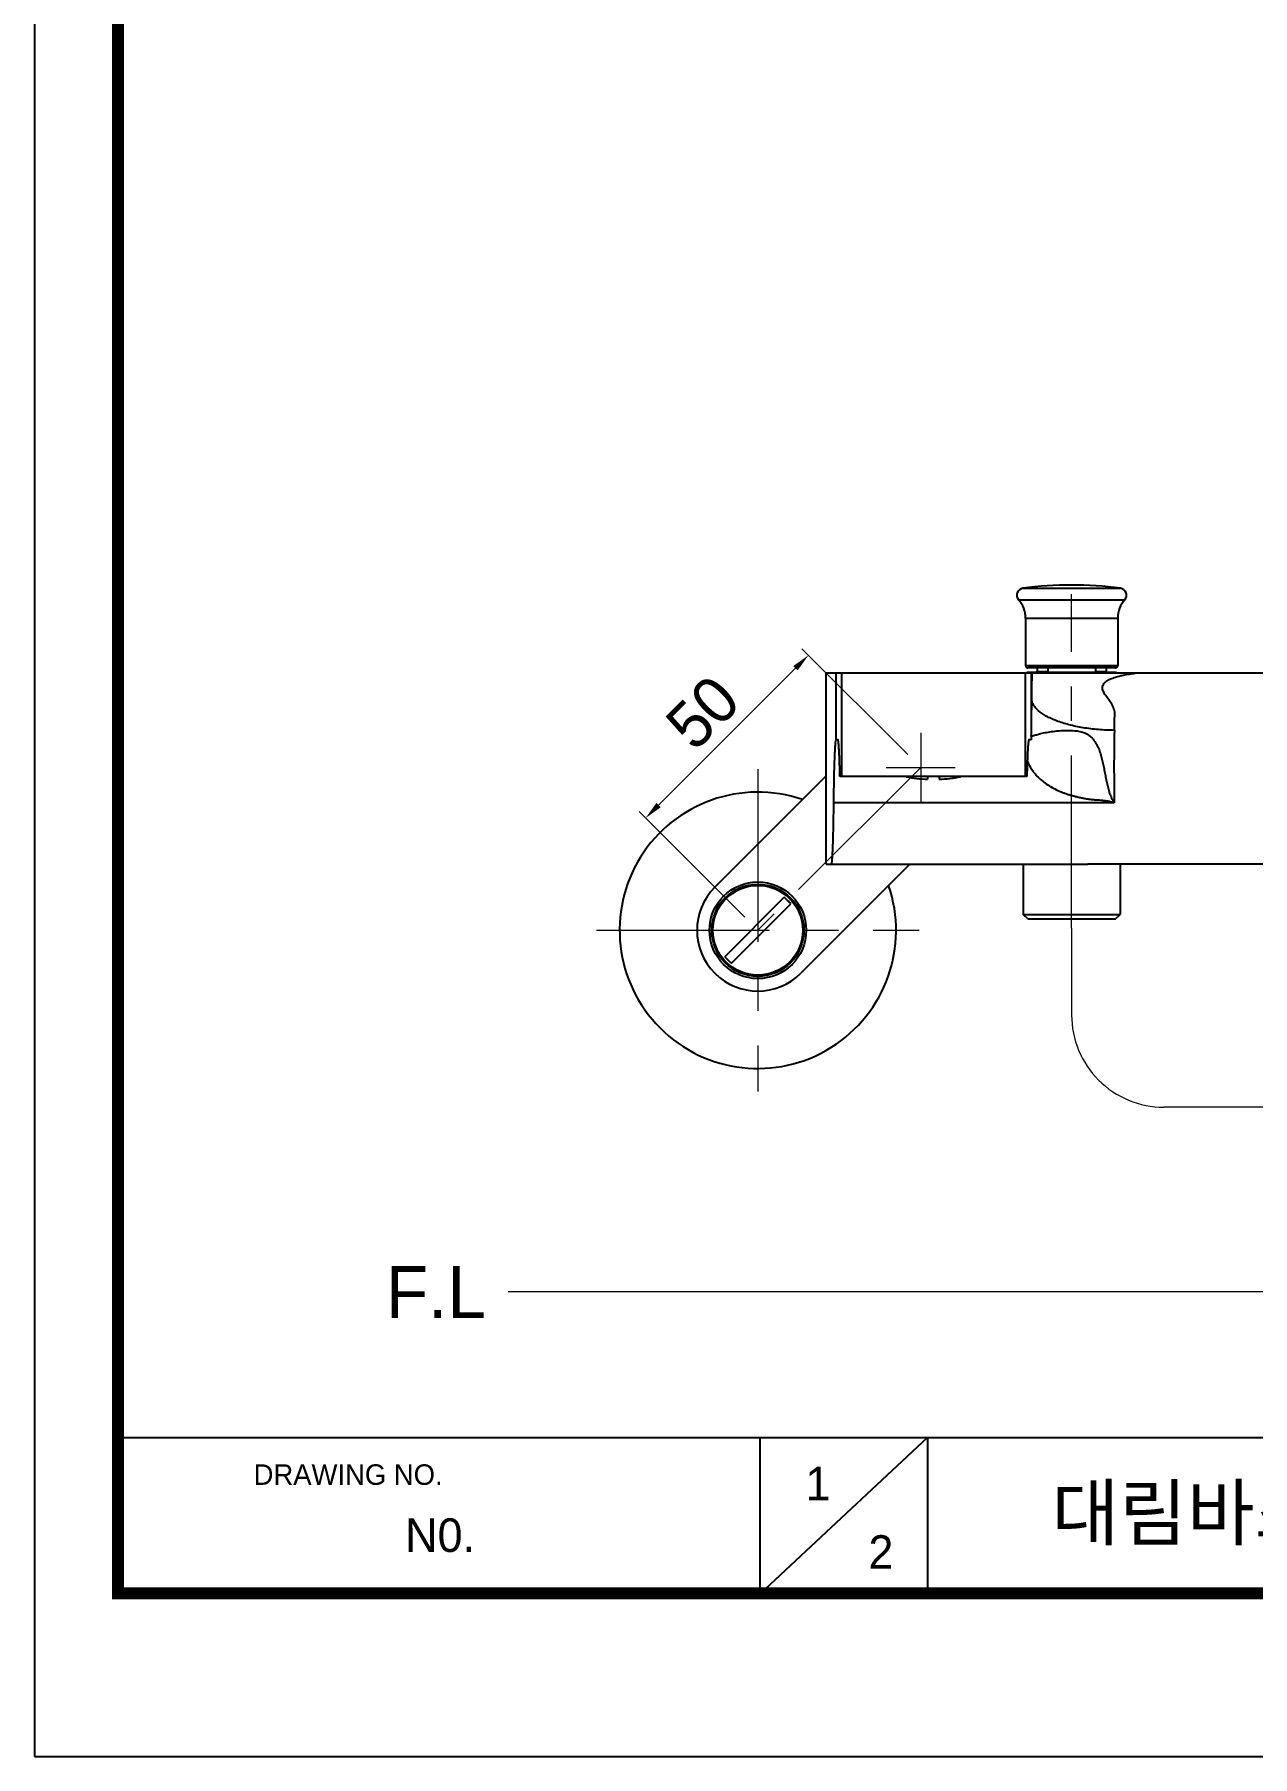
# Model space of a CAD drawing. Extents: x 0 to 1128, y 0 to 827.
# Drawn here: x 0 to 264.4, y 0 to 373.9 of the extents above; entities that cross this region are included whole.
import ezdxf

# ---------------------------------------------------------------- set-up
doc = ezdxf.new("R2010")
doc.units = 0
doc.header["$LTSCALE"] = 30
doc.header["$MEASUREMENT"] = 0
doc.header["$PDMODE"] = 3
doc.header["$PDSIZE"] = -10
doc.linetypes.add('CENTER', pattern=[2, 1.25, -0.25, 0.25, -0.25])
doc.layers.get('0').update_dxf_attribs({"linetype": 'CONTINUOUS'})
doc.layers.get('DEFPOINTS').update_dxf_attribs({"linetype": 'CONTINUOUS'})
doc.layers.add('1', color=7, linetype='CONTINUOUS')
doc.layers.add('DEF_LAYER_ASSEM_MEMBER', color=7, linetype='CONTINUOUS')
doc.layers.add('치수선', color=7, linetype='CONTINUOUS', lineweight=20)
doc.styles.add('Daelim Dimension', font='')
doc.styles.get('Daelim Dimension').set_extended_font_data('나눔고딕')
doc.dimstyles.new('DEFAULT', dxfattribs={"dimscale": 2, "dimtxt": 2, "dimasz": 2, "dimexe": 0, "dimexo": 2, "dimgap": 1, "dimtad": 1, "dimdec": 1, "dimzin": 9, "dimdsep": 46, "dimtxsty": 'Daelim Dimension', "dimcen": 0.5, "dimclrd": 252, "dimclre": 252, "dimclrt": 3, "dimadec": 1, "dimazin": 0, "dimtfac": 1, "dimtdec": 1, "dimtix": 1, "dimtmove": 0, "dimatfit": 3, "dimfxl": 1, "dimtolj": 1, "dimtzin": 1, "dimlwd": 9, "dimlwe": 9, "dimarcsym": 0})

# ---------------------------------------------------------------- blocks, each defined once
blk = doc.blocks.new('*D6')
at = {"color": 5, "lineweight": 9, "ltscale": 0.5, "transparency": 16777216}
for p, q in [((189.516969993141, 217.5639625375356), (166.5693700385259, 240.5115624921506)), ((165.1551564761528, 236.2689218050313), (135.4566716662924, 206.5704369951708)), ((154.1616309337882, 182.2086234781826), (131.2140309791731, 205.1562234327977))]:
    blk.add_line(p, q, dxfattribs=at)
at = {"color": 5, "ltscale": 0.5, "transparency": 16777216}
for points in [[(164.6837519553617, 236.7403263258223), (165.6265609969438, 235.7975172842403), (167.983583600899, 239.0973489297775)], [(134.9852671455013, 207.0418415159618), (135.9280761870834, 206.0990324743797), (132.6282445415462, 203.7420098704246)]]:
    blk.add_solid(points, dxfattribs=at)
at = {"layer": 'DEFPOINTS', "color": 0, "ltscale": 0.5, "transparency": 16777216}
for p in [(192.3453971178872, 214.7355354127894), (132.6282445415462, 203.7420098704246), (156.9900580585344, 179.3801963534364)]:
    blk.add_point(p, dxfattribs=at)
at = {"color": 7, "ltscale": 0.5, "transparency": 16777216, "insert": (145.0526872976866, 226.6729061736373), "char_height": 10, "attachment_point": 5, "rotation": 45.0000000000001, "style": 'Daelim Dimension'}
blk.add_mtext('\\A1;50', dxfattribs=at)

msp = doc.modelspace()

# ---------------------------------------------------------------- linework, layer by layer
at = {"color": 5}
msp.add_line((18.14486312866211, 69.27593994140625), (926.736156463623, 69.27593994140625), dxfattribs=at)
at = {"color": 5, "ltscale": 40}
for p, q in [((157.4193954467773, 69.27593994140625), (157.4193954467773, 35.2742919921875)), ((157.4193954467773, 69.27593994140625), (157.4193954467773, 35.2742919921875)), ((193.8096046447754, 69.27593994140625), (157.4193954467773, 35.2742919921875)), ((193.8096046447754, 69.27593994140625), (157.4193954467773, 35.2742919921875)), ((193.8096046447754, 69.27593994140625), (193.8096046447754, 35.2742919921875)), ((193.8096046447754, 69.27593994140625), (193.8096046447754, 35.2742919921875))]:
    msp.add_line(p, q, dxfattribs=at)
at = {"ltscale": 0.5}
msp.add_lwpolyline([(0, 0), (1128.400001525879, 0), (1128.400001525879, 826.8000030517578), (0, 826.8000030517578)], close=True, dxfattribs=at)
at = {"color": 5, "linetype": 'ByBlock', "lineweight": 200, "const_width": 2.6}
msp.add_lwpolyline([(18.14486312866211, 35.40284729003906), (1110.144863128662, 35.40284729003906), (1110.144863128662, 807.6028442382812), (18.14486312866211, 807.6028442382812)], close=True, dxfattribs=at)
at = {"layer": '1', "color": 7, "linetype": 'Continuous'}
for p, q in [((193.845397117937, 212.7355354128338), (193.845397117937, 212.1611457287338)), ((196.345397117937, 212.7355354128338), (196.345397117937, 212.1611457287338))]:
    msp.add_line(p, q, dxfattribs=at)
for start, end in [(258.8829567918984, 267.6449256250045), (272.3550743749955, 281.1170432081016)]:
    msp.add_arc((195.095397117937, 242.6530354128338), 30.5175, start, end, dxfattribs=at)
at = {"layer": 'DEF_LAYER_ASSEM_MEMBER', "color": 9, "linetype": 'Continuous'}
for p, q in [((213.575397117937, 251.1457708424338), (236.6153971179369, 251.1457708424338)), ((214.4966710032372, 253.6303461178338), (235.6941232325371, 253.6303461178338)), ((215.095397117937, 247.1545805438338), (235.095397117937, 247.1545805438338)), ((215.095397117937, 236.8355354128338), (235.095397117937, 236.8355354128338)), ((217.595397117937, 235.5355354128338), (219.9429705051371, 235.5355354128338)), ((230.2478237306373, 235.5355354128338), (232.595397117937, 235.5355354128338)), ((175.1295176845369, 235.2355354128338), (175.1295176845369, 212.7355354128338)), ((215.0612765512374, 212.7355354128338), (215.0612765512374, 235.2355354128338)), ((234.353377888337, 207.0767118833338), (173.4046910507373, 207.0767118833338))]:
    msp.add_line(p, q, dxfattribs=at)
at = {"layer": 'DEF_LAYER_ASSEM_MEMBER', "color": 1, "linetype": 'CENTER', "lineweight": 5}
for p, q in [((225.0953971177371, 179.8355354128338), (225.095397117937, 252.3355354128338)), ((192.3453971178872, 222.2355354127894), (192.3453971178872, 207.2355354127894)), ((192.3453971178872, 214.7355354127894), (156.9900580585344, 179.3801963534364)), ((156.9900580585344, 214.3801963534364), (156.9900580585344, 144.3801963534364)), ((184.8453971178872, 214.7355354127894), (199.8453971178872, 214.7355354127894)), ((225.0953971177371, 179.8355354128338), (225.0953967929418, 160.9815914966971)), ((121.9900580585344, 179.3801963534364), (191.9900580585344, 179.3801963534364)), ((451.3525818373195, 140.9815912544809), (245.0953967929328, 140.981591254574))]:
    msp.add_line(p, q, dxfattribs=at)
at = {"layer": 'DEF_LAYER_ASSEM_MEMBER', "color": 7, "linetype": 'Continuous'}
for p, q in [((215.095397117937, 247.1545805438338), (215.095397117937, 236.8355354128338)), ((235.095397117937, 247.1545805438338), (235.095397117937, 236.8355354128338)), ((234.595397117937, 236.3355354128338), (215.595397117937, 236.3355354128338)), ((217.595397117937, 236.3355354128338), (217.595397117937, 235.5355354128338)), ((219.9429705051371, 236.3355354128338), (219.9429705051371, 235.5355354128338)), ((230.2478237306373, 236.3355354128338), (230.2478237306373, 235.5355354128338)), ((232.595397117937, 236.3355354128338), (232.595397117937, 235.5355354128338)), ((171.8490402487373, 193.7355354128338), (171.8490402487373, 235.2355354128338)), ((171.8490402487373, 235.2355354128338), (362.3453971179374, 235.2355354128338)), ((173.9145425649372, 235.2355354128338), (173.9145425649372, 220.7355354128338)), ((234.5453971179372, 235.3355354128338), (215.6453971179371, 235.3355354128338)), ((216.2762516708372, 235.2355354128338), (216.2762516708372, 220.7355354128338)), ((174.3702991082368, 220.7355354128338), (173.9145425649372, 220.7355354128338)), ((216.2762516708372, 220.7355354128338), (215.820495127537, 220.7355354128338)), ((171.8490402487373, 212.9067975669338), (147.6562485469371, 188.7140058651338)), ((215.3822975067374, 212.7355354128338), (174.808496729037, 212.7355354128338)), ((190.0130161412371, 193.7355354128338), (166.3238675702373, 170.0463868418338)), ((171.8490402487373, 193.7355354128338), (221.5797179516371, 193.7355354128338)), ((214.595397117937, 193.7355354128338), (214.595397117937, 182.8355354128338)), ((362.3453971179374, 193.7355354128338), (228.6110762841372, 193.7355354128338)), ((235.595397117937, 193.7355354128338), (235.595397117937, 182.8355354128338)), ((149.8343180462371, 173.6386699034338), (162.7315845085373, 186.5359363658338)), ((151.2485316085372, 172.2244563411338), (164.145798070937, 185.1217228034338)), ((215.5953971400372, 181.8355353906338), (214.5953971423373, 182.8355353883338)), ((214.595397117937, 182.8355354128338), (235.595397117937, 182.8355354128338)), ((215.595397126237, 181.8355354128338), (234.5953971092372, 181.8355354128338)), ((234.595397098637, 181.8355353935338), (235.595397096637, 182.8355353915338))]:
    msp.add_line(p, q, dxfattribs=at)
for radius in [10.5, 10, 9.75]:
    msp.add_circle((156.9900580585372, 179.3801963534338), radius, dxfattribs=at)
for centre, radius, start, end in [((225.095397117937, 174.3355354128338), 80, 82.38683872839772, 97.61316127160225), ((214.6953971179369, 252.1435684171338), 1.5, 97.61316127160225, 221.6975466032013), ((209.095397117937, 247.1545805438338), 6, 0, 41.69754660320141), ((241.095397117937, 247.1545805438338), 6, 138.3024533967986, 180), ((235.495397117937, 252.1435684171338), 1.5, 318.3024533967986, 82.38683872839772), ((215.595397117937, 236.8355354128338), 0.5, 180, 270), ((217.3953971179371, 235.5355354128338), 0.2, 270, 0), ((232.7953971179372, 235.5355354128338), 0.2, 180, 270), ((234.595397117937, 236.8355354128338), 0.5, 270, 0), ((215.6453971179371, 234.8355354128338), 0.5, 90, 125.4110699487941), ((234.5453971179372, 234.8355354128338), 0.5, 54.5889300512059, 90.00000000010422), ((156.9900580585372, 179.3801963534338), 30, 71.11105307800516, 18.88894692200071), ((156.9900580585372, 179.3801963534338), 13.2, 134.9999999999933, 314.9999999999933), ((151.7398820832373, 174.1305018762338), 16.5744480175, 44.99882303610467, 48.45779566700534), ((151.7403635813371, 174.1300203781338), 16.5744480175, 41.54220433299475, 45.00117696390497), ((162.2397525358369, 184.6303723288338), 16.5744480175, 221.5422043329947, 225.001176963905), ((162.2402340339372, 184.6298908307338), 16.5744480175, 224.9988230361047, 228.4577956670053)]:
    msp.add_arc(centre, radius, start, end, dxfattribs=at)
at = {"layer": 'DEF_LAYER_ASSEM_MEMBER', "color": 9, "linetype": 'Continuous'}
for centre, radius, start, end in [((2333.450031181338, 203.8273708175338), 2117.2407030474, 179.1500157351997, 179.3003431880003), ((1548.314754075437, 215.4182233743338), 1332.0239329008, 179.3864871875001, 179.7309779578997), ((215.306624032437, 221.6750557964338), 0.9988834281, 349.2416368140989, 359.8522257938998), ((650.5051934267372, 214.7275477347338), 416.2221388455, 178.8910288514005, 181.0532483804008)]:
    msp.add_arc(centre, radius, start, end, dxfattribs=at)
at = {"layer": 'DEF_LAYER_ASSEM_MEMBER', "color": 1, "linetype": 'CENTER', "lineweight": 5}
msp.add_arc((245.0953967929418, 160.9815912545762), 20, 179.9999993063747, 270, dxfattribs=at)
at = {"layer": 'DEF_LAYER_ASSEM_MEMBER', "color": 7, "linetype": 'Continuous'}
for points, start_tangent, end_tangent in [([(219.6559578085371, 235.3355354128338), (219.8396918624371, 235.3819708531338), (219.9429705051371, 235.5355354128338)], (1, 0), (0, 1)), ([(230.2478237306373, 235.5355354128338), (230.3511076821374, 235.3819649274338), (230.5348364272372, 235.3355354128338)], (0, -1), (1, 0)), ([(173.9289106709371, 220.7355354128338), (173.9078621776371, 220.7204713404338), (173.8868315131372, 220.6753351544338), (173.8449628430371, 220.4951826283338), (173.8035730606371, 220.1959717653338), (173.7628907341373, 219.7794839595338), (173.7231351675368, 219.2479362395338), (173.6845285029372, 218.6044016046338), (173.6472904318371, 217.8523710457338), (173.6116279563371, 216.9961521234338), (173.5458196009372, 214.9906335124338), (173.488576112537, 212.6326354252338), (173.4411792926371, 209.9748526266338), (173.404691054337, 207.0767121697338)], (-1, 0), (-0.01025606677650884, -0.9999474051640295)), ([(174.8084704811372, 212.7355354128338), (174.7664184886371, 214.5134976799338), (174.719436889437, 216.1020768093338), (174.6681304173371, 217.4807399609338), (174.6131238461371, 218.6329467799338), (174.5551031427372, 219.5442124252338), (174.5251890451368, 219.9058711905338), (174.4947945084373, 220.2032889948338), (174.4640100393372, 220.4356154525338), (174.432927285337, 220.6020527367338), (174.4016520184373, 220.7021188899338), (174.3702991082368, 220.7355354128338)], (-0.02111869404882645, 0.9997769755108747), (-1, 0)), ([(215.820495127537, 220.7355354128338), (215.789142217337, 220.7021188899338), (215.7578669504369, 220.6020527366338), (215.7267841964372, 220.4356154523338), (215.695999727237, 220.2032889944338), (215.6656051906371, 219.9058711899338), (215.6356910930372, 219.5442124244338), (215.5776703896372, 218.6329467785338), (215.5226638183372, 217.4807399589338), (215.4713573462373, 216.1020768057338), (215.4243757470372, 214.5134976773338), (215.382323754437, 212.7355354128338)], (-1, 0), (-0.02111869404882645, -0.9997769755108747)), ([(173.404691054337, 207.0767121697338), (173.3690513767374, 204.2459700470338), (173.3227568077373, 201.6499960280338), (173.2668445657368, 199.3468351569338), (173.2025666417371, 197.3879565714338), (173.1677335285372, 196.5516497227338), (173.1313614609371, 195.8171082419338), (173.093652627037, 195.1885394963338), (173.0548216095372, 194.6693533059338), (173.0150853828372, 194.2625512032338), (172.9746581483373, 193.9702986694338), (172.9337631609374, 193.7943356950338), (172.913221579237, 193.7502491668338), (172.8926625844369, 193.7355354128338)], (-0.0102560667775502, -0.9999474051640189), (-1, 0)), ([(221.5797179516371, 193.7355354128338), (225.0953983799373, 193.7440937282338), (228.6110762841372, 193.7355354128338)], (1, 0), (1, 0))]:
    msp.add_spline(points, degree=3, dxfattribs=dict(at, start_tangent=start_tangent, end_tangent=end_tangent))
at = {"layer": 'DEF_LAYER_ASSEM_MEMBER', "color": 9, "linetype": 'Continuous'}
for points, start_tangent, end_tangent in [([(234.361015482837, 222.7831065936338), (234.391411473337, 224.1519969098338), (234.408570109937, 224.8186795216338), (234.4264219434372, 225.4723901266338), (234.4469960048373, 226.1121984213338), (234.4393622311372, 226.7374097398338), (234.311533651337, 227.3384055594338), (234.0886874813373, 227.9060638969338), (233.4822641867372, 228.9501224839338), (232.802601646837, 229.9095751799338), (232.184557820437, 230.8255064844338), (231.9488531435372, 231.2755746549338), (231.8010136399371, 231.7199752759338), (231.777781541437, 232.1511984724338), (231.8842707596373, 232.5564230799338), (232.4163947529373, 233.2590517604338), (233.2586443722371, 233.8132055448338), (234.292085298137, 234.2445345501338), (235.4433676465374, 234.5827107733338), (236.6707586647371, 234.8505969975338), (237.950004130937, 235.0643902115338), (239.2662347759374, 235.2355353577338)], (0.02013386985761834, 0.9997972930972341), (0.9934875973945195, 0.1139403081585495)), ([(234.361019162237, 222.7831181006338), (230.9028728237372, 222.9436806860338), (227.5739014112373, 223.3552400019338), (224.4977071624371, 224.0024553265338), (221.788926194537, 224.8612459829338), (219.5484693689373, 225.8996560490338), (217.8598608635371, 227.0789945642338), (217.2430579796369, 227.7079030698338), (216.7860733293369, 228.3552830975338), (216.493206324737, 229.0152354033338), (216.3671840228371, 229.6810426360338)], (-0.9999570478773621, 0.009268354783408478), (-0.06294800498087405, 0.9980168078088304)), ([(216.2762517556371, 221.7284065416338), (216.2835710704371, 221.7196294375338), (216.3055040699369, 221.6724795338338)], (0.7217251954813575, -0.692179703695071), (0.328029127444056, -0.9446676090288538)), ([(216.3055040695372, 221.6724795338338), (216.5317925157369, 221.6071837543338), (216.762586821937, 221.6483178465338), (217.0677307549372, 221.7277669135338), (217.4441506056369, 221.8347485525338), (217.889316250737, 221.9594904684338), (218.401332350837, 222.0919011248338), (218.9790531766371, 222.2220510420338), (220.3248245038371, 222.4611137388338), (221.9125092400368, 222.6575380761338), (223.7318770587372, 222.7694009867338), (225.7741254527373, 222.7089640086338), (226.8691476267372, 222.5540871838338), (227.984432193537, 222.2239449123338), (228.523685427037, 221.9575188054338), (229.0234131780371, 221.6089482271338), (229.4751146090371, 221.1961204908338), (229.8553943377369, 220.7185487379338), (230.1797855170371, 220.2026953737338), (230.5010428874371, 219.6844809145338), (230.8066759947374, 219.1568361957338), (231.0554917637369, 218.6013419923338), (231.241062044237, 218.0216757301338), (231.3984673309374, 217.4329019760338), (231.7019542504372, 216.2491562630338), (231.993091369437, 215.0603281543338), (232.2455407014372, 213.8635460429338), (232.4753516640371, 212.6661673391338), (232.7153614895374, 211.4785669792338), (232.9922484791373, 210.3104634289338), (233.3392550558369, 209.1756255799338), (233.5459468940371, 208.6249852625338), (233.774921508937, 208.0865905179338), (234.0397392204372, 207.5677696346338), (234.3533958720373, 207.0767054816338)], (0.3529868021333166, -0.9356283009399057), (0.5601782920682743, -0.8283720668247277)), ([(215.4756558470372, 216.1597585472338), (216.4246661670372, 214.2811064572338), (217.1437509178372, 213.3222386349338), (218.0309182775372, 212.3969617933338), (220.217327323237, 210.7476714389338), (221.465786057237, 210.0530432721338), (222.788980770737, 209.4562203170338), (223.4705952831368, 209.1905127979338), (224.1613266659374, 208.9420319925338), (224.8675445844369, 208.7298864547338), (225.580781072737, 208.5360637947338), (226.2984528374373, 208.3551656117338), (227.0211414755372, 208.1907691223338), (227.7480626333372, 208.0420452153338), (228.4811599395371, 207.9205755871338), (229.217973097137, 207.8193274048338), (229.9580741029372, 207.7407093213338), (230.3292128327371, 207.7110156041338), (230.700552524037, 207.6833963079338), (231.4441306311369, 207.6416950979338), (231.813999256337, 207.5998627076338), (232.1831098410371, 207.5536086650338), (232.9193047092372, 207.4472594812338), (233.6443187838372, 207.2893604734338), (234.3533918856369, 207.0767118833338)], (0.3362078405088231, -0.9417878147334429), (0.9400623753592188, -0.3410025372837914))]:
    msp.add_spline(points, degree=3, dxfattribs=dict(at, start_tangent=start_tangent, end_tangent=end_tangent))
at = {"layer": '치수선'}
msp.add_line((816.8705379979956, 100.8550117221361), (102.8055603521216, 100.8550117221361), dxfattribs=at)

# ---------------------------------------------------------------- texts
at = {"color": 5, "ltscale": 40, "style": 'Daelim Dimension'}
msp.add_text('DRAWING NO.', height=4.452952864842011, dxfattribs=at).set_placement((47.5645637512207, 58.98915100097656))
at = {"char_height": 7.287147504000003, "attachment_point": 1, "style": 'Daelim Dimension'}
for s, insert, width in [('1', (167.3170509338379, 62.90126037597656), 10.17000497383053), ('N0. ', (80.44655990600586, 51.70613098144531), 45.71483749515503), ('2', (180.9909439086914, 48.04818725585938), 10.17000497383053)]:
    msp.add_mtext(s, dxfattribs=dict(at, insert=insert, width=width))
at = {"color": 2, "insert": (220.7234497070312, 58.79600524902344), "char_height": 11.71148706000001, "width": 518.4178783327826, "attachment_point": 1, "style": 'Daelim Dimension'}
msp.add_mtext('{\\fPretendard Variable SemiBold|b0|i0|c129|p2;대림바스(주)} Single lever_HARMONY_샤워욕조수전_DL B5612W', dxfattribs=at)
at = {"layer": '치수선', "insert": (97.99005818537353, 106.4632117953783), "char_height": 11.25, "attachment_point": 3, "style": 'Daelim Dimension'}
msp.add_mtext_dynamic_manual_height_columns('F.L', width=17.41092732240713, gutter_width=12.5, heights=[0], dxfattribs=at)

# ---------------------------------------------------------------- dimensions: what is measured, and where the dimension line sits
at = {"color": 5, "ltscale": 0.5}
dim = msp.add_linear_dim(base=(132.6282445415462, 203.7420098704246), p1=(192.3453971178872, 214.7355354127894), p2=(156.9900580585344, 179.3801963534364), angle=225.00000000000017, dimstyle='DEFAULT', override={"dimtxt": 5, "dimexe": 1, "dimclrd": 5, "dimclre": 5, "dimclrt": 7}, dxfattribs=at)
dim.commit()
dim.dimension.update_dxf_attribs({"geometry": '*D6', "text_midpoint": (150.3059140712227, 221.4196794001012), "dimtype": 161})

doc.saveas('drawing.dxf')
